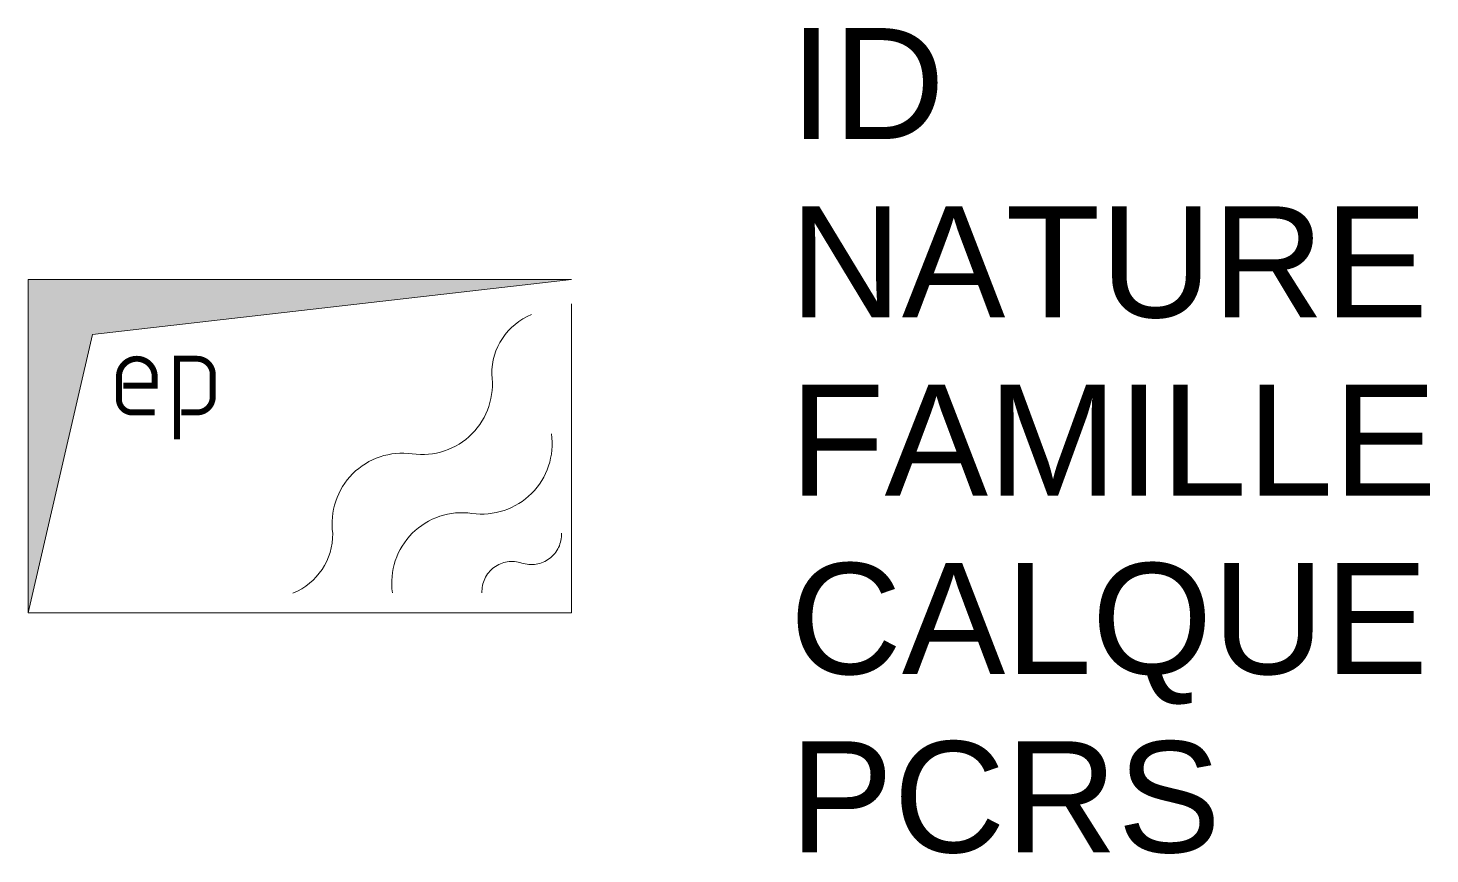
# Model space of a CAD drawing. Header units: metres. Extents: x 0 to 2.52, y -0.43 to 1.05.
import ezdxf

# ---------------------------------------------------------------- set-up
doc = ezdxf.new("R2010")
doc.units = ezdxf.units.M
doc.linetypes.add('Socle_Continu', pattern=[2.5, 2.5, 0])
doc.layers.add('EAUPL_SCS', color=5, linetype='Socle_Continu', lineweight=13, true_color=0x0000ff)
doc.styles.get("Standard").update_dxf_attribs({"font": 'arial.ttf'})

msp = doc.modelspace()

# ---------------------------------------------------------------- hatches: boundary and pattern name
at = {"layer": 'EAUPL_SCS', "linetype": 'Socle_Continu'}
msp.add_hatch(color=256, dxfattribs=at).paths.add_polyline_path([(0.1159, 0.5009), (0, 0), (0, 0.6), (0.9782, 0.6)])

# ---------------------------------------------------------------- linework, layer by layer
at = {"layer": 'EAUPL_SCS', "linetype": 'Socle_Continu', "flags": 128}
msp.add_lwpolyline([(0.9782, 0), (0, 0), (0, 0.6), (0.9782, 0.6)], close=True, dxfattribs=at)
at = {"layer": 'EAUPL_SCS', "linetype": 'Socle_Continu'}
msp.add_lwpolyline([(0.1159, 0.5009), (0, 0), (0, 0.6), (0.9782, 0.6)], close=True, dxfattribs=at)
at = {"layer": 'EAUPL_SCS', "linetype": 'Socle_Continu', "flags": 128}
for points in [[(0.4769, 0.0354, 0.308109), (0.5485, 0.1429, -0.498161), (0.6915, 0.2862, 0.49989), (0.8346, 0.4295, -0.306811), (0.9062, 0.537)], [(0.9421, 0.3222, -0.49989), (0.799, 0.1789, 0.49989), (0.6559, 0.0356)], [(0.8171, 0.0357, -0.52802), (0.8887, 0.0895, 0.528439), (0.9602, 0.1433)]]:
    msp.add_lwpolyline(points, format="xyb", dxfattribs=at)
at = {"layer": 'EAUPL_SCS', "linetype": 'Socle_Continu', "const_width": 0.0107, "flags": 128}
for points in [[(0.228, 0.3608), (0.1877, 0.3608, -0.424), (0.1636, 0.3849), (0.1636, 0.4253, -0.997785), (0.228, 0.4253), (0.228, 0.4091), (0.1716, 0.4091)], [(0.2681, 0.3123), (0.2681, 0.4574), (0.3044, 0.4574, -0.410802), (0.3325, 0.4293), (0.3325, 0.3874, -0.396178), (0.3044, 0.3608), (0.2761, 0.3608)]]:
    msp.add_lwpolyline(points, format="xyb", dxfattribs=at)

# ---------------------------------------------------------------- texts
at = {"layer": 'EAUPL_SCS', "linetype": 'Socle_Continu', "flags": 9}
for tag, p, s in [('ID', (1.3711, 0.8533), 'BP_0094'), ('NATURE', (1.3711, 0.532), "Armoire d'eau pluviale"), ('FAMILLE', (1.3711, 0.2107), 'Eau pluviale'), ('CALQUE', (1.3711, -0.1106), 'EAUPL_SCS'), ('PCRS', (1.3711, -0.4318), 'AffleurantSymbole')]:
    msp.add_attdef(tag, p, s, height=0.2, dxfattribs=at)

doc.saveas('drawing.dxf')
